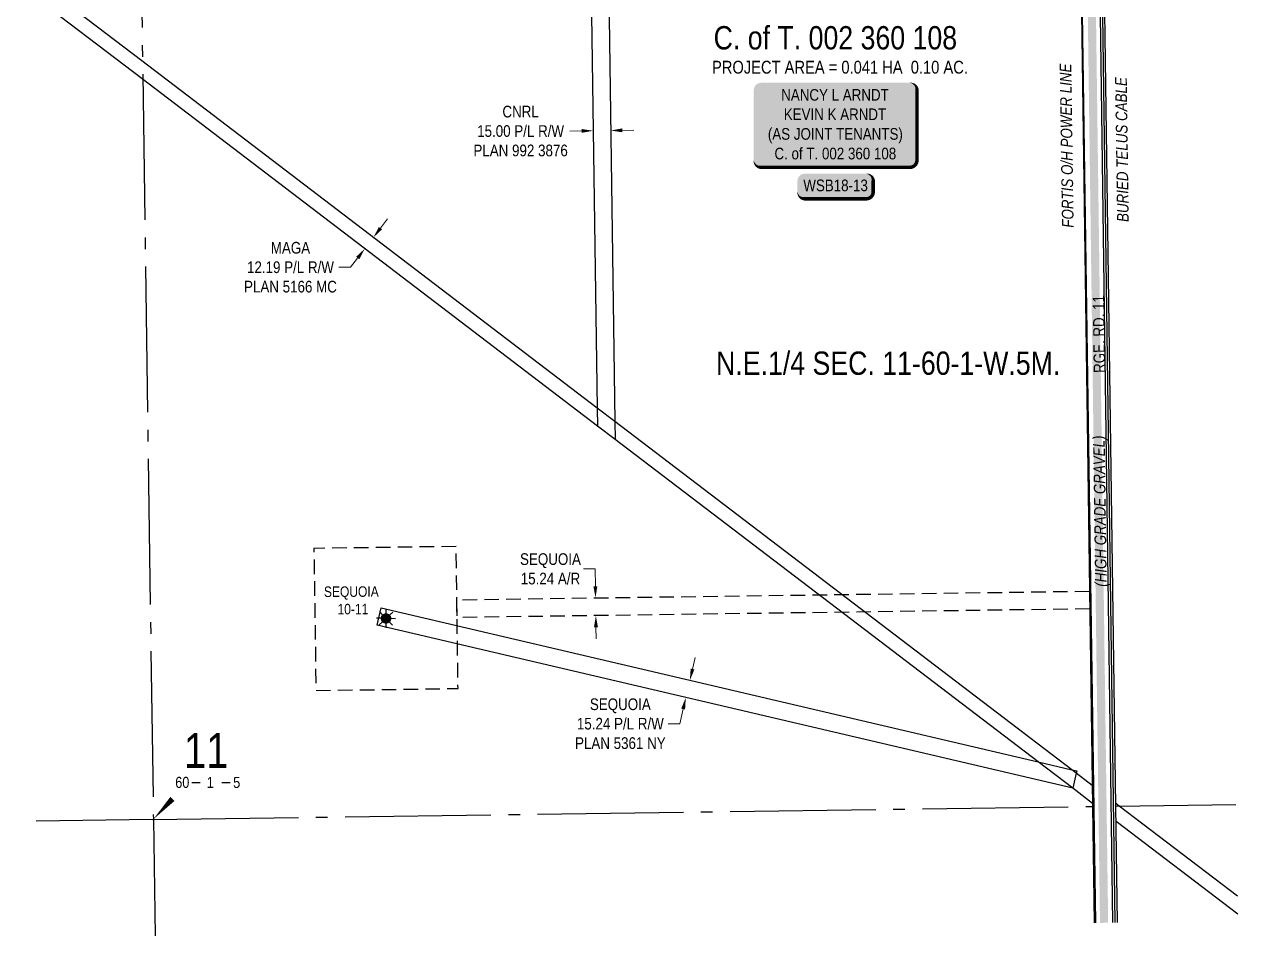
# Model space of a CAD drawing. Extents: x 57693 to 70573, y 5994359 to 6008381.
# Drawn here: x 62565 to 63605, y 6000810 to 6001592 of the extents above; entities that cross this region are included whole.
import ezdxf
from ezdxf.enums import TextEntityAlignment as Align

# ---------------------------------------------------------------- set-up
doc = ezdxf.new("R2010")
doc.units = 0
doc.header["$LTSCALE"] = 5
doc.header["$PDSIZE"] = -3
doc.linetypes.add('foc-ACCESSROAD', pattern=[3.75, 2.5, -1.25])
doc.linetypes.add('foc-QUARTERLINE', pattern=[33, 25, -3, 2, -3])
doc.layers.get('Defpoints').update_dxf_attribs({"color": 9})
for name, color, linetype in [('10', 1, 'Continuous'), ('9', 3, 'Continuous'), ('AS-OWNER', 7, 'Continuous'), ('AS-POWER', 104, 'foc-POWER'), ('AS-POWER-T', 104, 'Continuous'), ('AS-ROADS', 254, 'Continuous'), ('AS-TELEPHONE', 224, 'foc-TEL'), ('AS-TELEPHONE-T', 224, 'Continuous'), ('C-SYMBOL', 7, 'Continuous'), ('C-WS-S', 8, 'Continuous'), ('F-AR', 190, 'foc-ACCESSROAD'), ('F-RW', 190, 'Continuous'), ('F-WS', 190, 'foc-ACCESSROAD'), ('L-AREAREQUIRED', 7, 'Continuous'), ('L-QSEC', 8, 'foc-QUARTERLINE'), ('L-ROAD-T', 7, 'Continuous'), ('L-SEC', 7, 'Continuous'), ('L-SECLBL', 7, 'Continuous'), ('P-APEX RECON-LINE LIST', 240, 'Continuous')]:
    doc.layers.add(name, color=color, linetype=linetype)
for name, color, linetype, lineweight in [('F-AR-T', 190, 'Continuous', 9), ('F-RW-T', 190, 'Continuous', 9), ('F-WS-T', 190, 'Continuous', 9), ('T-TEXT', 48, 'Continuous', 18)]:
    doc.layers.add(name, color=color, linetype=linetype, lineweight=lineweight)
doc.styles.add('100L', font='ARIALN.TTF', dxfattribs={"height": 11})
doc.styles.add('175L', font='ARIALN.TTF', dxfattribs={"height": 10})
doc.styles.add('80', font='ARIALN.TTF', dxfattribs={"height": 10})
doc.styles.add('80CG', font='ARIALN.TTF', dxfattribs={"height": 10})
doc.styles.add('80L', font='ARIALN.TTF', dxfattribs={"height": 10})
doc.styles.add('80LS', font='ARIALNI.TTF', dxfattribs={"height": 10})
doc.styles.add('foc-LtypeFont', font='ARIALN.TTF', dxfattribs={"height": 7.35})
doc.styles.add('SIMPLEX', font='ARIALN.TTF')
doc.linetypes.add('foc-POWER', pattern='A,6,-1,["P",foc-LtypeFont,S=0.2,R=0,X=-0.625,Y=-0.75],-1.24,4', length=12.24)
doc.linetypes.add('foc-POWER-NOLINE', pattern='A,0,-4,["P",foc-LtypeFont,S=0.2,R=0,X=-0.625,Y=-0.75],-8.24', length=12.24)
doc.linetypes.add('foc-TEL', pattern='A,2,-1,["T",foc-LtypeFont,S=0.2,R=0,X=-0.425,Y=-0.75],-1.24,8', length=12.24)
doc.dimstyles.new('Compass 5 000', dxfattribs={"dimscale": 5, "dimtxt": 9, "dimasz": 2, "dimexe": 0.2, "dimexo": 0.0625, "dimgap": 0.5, "dimtad": 0, "dimtih": 1, "dimtoh": 1, "dimzin": 0, "dimdsep": 46, "dimtxsty": '80CG', "dimcen": 0.1, "dimse1": 1, "dimse2": 1, "dimclrd": 256, "dimclrt": 256, "dimaunit": 1, "dimadec": 4, "dimazin": 0, "dimtfac": 0.06, "dimtofl": 0, "dimtmove": 0, "dimatfit": 1, "dimfxl": 0.2, "dimtolj": 1, "dimtzin": 0, "dimlwd": -1, "dimarcsym": 0})

# ---------------------------------------------------------------- blocks, each defined once
blk = doc.blocks.new('L-SECLBL')
at = {"layer": '9', "color": 7}
for p, q in [((-5.1, -27.8), (-12.3, -27.8)), ((20.7, -27.8), (13.5, -27.8))]:
    blk.add_line(p, q, dxfattribs=at)
at = {"layer": '10', "color": 2, "style": 'SIMPLEX'}
blk.add_attdef('SEC', text='', height=30, dxfattribs=at).set_placement((0, 0), align=Align.MIDDLE)
at = {"layer": '10', "color": 5, "style": '80L'}
blk.add_attdef('TWP', text='', height=9.5, dxfattribs=at).set_placement((-14.4, -27.4), align=Align.MIDDLE_RIGHT)
blk.add_attdef('RGE', text='', height=9.5, dxfattribs=at).set_placement((3.6, -27.4), align=Align.MIDDLE_CENTER)
blk.add_attdef('MER', text='', height=9.5, dxfattribs=at).set_placement((23.2, -27.4), align=Align.MIDDLE_LEFT)
blk = doc.blocks.new('*U449')
h = blk.add_hatch(color=59)
edge = h.paths.add_edge_path()
edge.add_line((-64, -37), (64, -37))
edge.add_arc((64, -31), 6, 270, 360)
edge.add_line((70, -31), (70, 29.5))
edge.add_arc((64, 29.5), 6, 0, 90)
edge.add_line((64, 35.5), (-64, 35.5))
edge.add_arc((-64, 29.5), 6, 90, 180)
edge.add_line((-70, 29.5), (-70, -31))
edge.add_arc((-64, -31), 6, 180, 270)
at = {"color": 1, "flags": 128}
blk.add_lwpolyline([(-64, -37, 3, 3, 0), (64, -37, 3, 3, 0.414214), (70, -31, 3, 3, 0), (70, 29.5, 3, 0, 0.414214), (64, 35.5, 0, 0, 0), (-64, 35.5, 0, 0, 0.414214), (-70, 29.5, 0, 0, 0), (-70, -31, 0, 3, 0.414214)], format="xyseb", close=True, dxfattribs=at)
blk.add_lwpolyline([(27.8, 32.6, 0, 7.5, 0), (0, 0, 0, 0, 0)], format="xyseb", dxfattribs=at)
at = {"color": 1, "style": '80'}
blk.add_attdef('ENTER_TEXT_001', (-36, -5), '', height=10, dxfattribs=at)
blk = doc.blocks.new('*D477')
at = {"layer": 'Defpoints', "color": 0, "transparency": 16777216}
for p in [(63053.6, 6001099.9), (63054.5, 6001099.9), (63053.9, 6001084.6)]:
    blk.add_point(p, dxfattribs=at)
at = {"layer": 'F-AR-T', "transparency": 16777216}
for p, q in [((63054.2, 6001124.7), (63044.2, 6001124.7)), ((63054.4, 6001109.9), (63054.2, 6001124.7)), ((63054.9, 6001074.6), (63055, 6001064.6))]:
    blk.add_line(p, q, dxfattribs=at)
for points in [[(63056.1, 6001109.9), (63052.7, 6001109.9), (63054.5, 6001099.9)], [(63056.6, 6001074.7), (63053.2, 6001074.6), (63054.8, 6001084.6)]]:
    blk.add_solid(points, dxfattribs=at)
at = {"layer": 'F-AR-T', "transparency": 16777216, "insert": (63015.9, 6001124.7), "char_height": 10, "attachment_point": 5, "style": '80CG'}
blk.add_mtext('\\A1;SEQUOIA\\P15.24 A/R', dxfattribs=at)
blk = doc.blocks.new('*D483')
at = {"layer": 'Defpoints', "color": 0, "transparency": 16777216}
for p in [(63052.5, 6001500.5), (63052.7, 6001485.9), (63067.7, 6001486.1)]:
    blk.add_point(p, dxfattribs=at)
at = {"layer": 'F-RW-T', "transparency": 16777216}
for p, q in [((63042.5, 6001500.3), (63032.5, 6001500.2)), ((63077.5, 6001500.8), (63087.5, 6001501))]:
    blk.add_line(p, q, dxfattribs=at)
for points in [[(63042.5, 6001502), (63042.5, 6001498.7), (63052.5, 6001500.5)], [(63077.4, 6001502.5), (63077.5, 6001499.2), (63067.5, 6001500.7)]]:
    blk.add_solid(points, dxfattribs=at)
at = {"layer": 'F-RW-T', "transparency": 16777216, "insert": (62990.3, 6001500.2), "char_height": 10, "attachment_point": 5, "style": '80CG'}
blk.add_mtext('\\A1;CNRL\\P15.00 P/L R/W\\PPLAN 992 3876', dxfattribs=at)
blk = doc.blocks.new('*D484')
at = {"layer": 'Defpoints', "color": 0, "transparency": 16777216}
for p in [(62856.7, 6001399.3), (62881.7, 6001395.5), (62874.3, 6001385.9)]:
    blk.add_point(p, dxfattribs=at)
at = {"layer": 'F-RW-T', "transparency": 16777216}
for p, q in [((62870.2, 6001416.9), (62876.2, 6001424.9)), ((62850.6, 6001391.3), (62844.6, 6001383.4)), ((62844.6, 6001383.4), (62834.6, 6001383.4))]:
    blk.add_line(p, q, dxfattribs=at)
for points in [[(62868.8, 6001417.9), (62871.5, 6001415.9), (62864.1, 6001409)], [(62849.3, 6001392.4), (62852, 6001390.3), (62856.7, 6001399.3)]]:
    blk.add_solid(points, dxfattribs=at)
at = {"layer": 'F-RW-T', "transparency": 16777216, "insert": (62793, 6001383.4), "char_height": 10, "attachment_point": 5, "style": '80CG'}
blk.add_mtext('\\A1;MAGA\\P12.19 P/L R/W\\PPLAN 5166 MC', dxfattribs=at)
blk = doc.blocks.new('*D485')
at = {"layer": 'Defpoints', "color": 0, "transparency": 16777216}
for p in [(63136.9, 6001028.8), (63131.9, 6001014.3), (63133.5, 6001013.9)]:
    blk.add_point(p, dxfattribs=at)
at = {"layer": 'F-RW-T', "transparency": 16777216}
for p, q in [((63137.7, 6001038.8), (63140, 6001048.6)), ((63129.7, 6001004.6), (63126.7, 6000991.9)), ((63126.7, 6000991.9), (63116.7, 6000991.9))]:
    blk.add_line(p, q, dxfattribs=at)
for points in [[(63136.1, 6001039.2), (63139.3, 6001038.5), (63135.4, 6001029.1)], [(63128, 6001004.9), (63131.3, 6001004.2), (63131.9, 6001014.3)]]:
    blk.add_solid(points, dxfattribs=at)
at = {"layer": 'F-RW-T', "transparency": 16777216, "insert": (63075.8, 6000991.9), "char_height": 10, "attachment_point": 5, "style": '80CG'}
blk.add_mtext('\\A1;SEQUOIA\\P15.24 P/L R/W\\PPLAN 5361 NY', dxfattribs=at)
blk = doc.blocks.new('GAS')
h = blk.add_hatch(color=255)
h.dxf.hatch_style = 1
edge = h.paths.add_edge_path()
edge.add_arc((0, 0), 0.9, 0, 360)
for p, q in [((-0.81, 0), (-1.62, 0)), ((-0.57, 0.57), (-1.14, 1.14)), ((0, 0.81), (0, 1.62)), ((0.57, 0.57), (1.14, 1.14)), ((1.62, 0), (0.81, 0)), ((-0.57, -0.57), (-1.14, -1.14)), ((0, -0.81), (0, -1.62)), ((1.14, -1.14), (0.57, -0.57))]:
    blk.add_line(p, q)
blk.add_circle((0, 0), 0.8)
blk = doc.blocks.new('*U428')
at = {"true_color": 0xffffa8}
h = blk.add_hatch(color=51, dxfattribs=at)
edge = h.paths.add_edge_path()
edge.add_line((-26.5, -11.5), (26.5, -11.5))
edge.add_arc((26.5, -5.5), 6, 270, 360)
edge.add_line((32.5, -5.5), (32.5, 4))
edge.add_arc((26.5, 4), 6, 0, 90)
edge.add_line((26.5, 10), (-26.5, 10))
edge.add_arc((-26.5, 4), 6, 90, 180)
edge.add_line((-32.5, 4), (-32.5, -5.5))
edge.add_arc((-26.5, -5.5), 6, 180, 270)
at = {"color": 240, "flags": 128}
blk.add_lwpolyline([(-26.5, -11.5, 3, 3, 0), (26.5, -11.5, 3, 3, 0.414214), (32.5, -5.5, 3, 3, 0), (32.5, 4, 3, 0, 0.414214), (26.5, 10, 0, 0, 0), (-26.5, 10, 0, 0, 0.414214), (-32.5, 4, 0, 0, 0), (-32.5, -5.5, 0, 3, 0.414214)], format="xyseb", close=True, dxfattribs=at)
for points in [[(-24.7, -8.4, 0, 10, 0), (0, 0, 5, 5, 0)], [(21, -6.9, 0, 10, 0), (0, 0, 5, 5, 0)]]:
    blk.add_lwpolyline(points, format="xyseb", dxfattribs=at)
at = {"color": 4, "style": '80'}
blk.add_attdef('OTHER_001', (-14.7, -5), '', height=10, dxfattribs=at)

msp = doc.modelspace()

# ---------------------------------------------------------------- linework, layer by layer
at = {"layer": 'AS-POWER', "flags": 128}
msp.add_lwpolyline([(63483.539, 6000821.062), (63472.019, 6001601.092), (63470.167, 6001726.429)], dxfattribs=at)
at = {"layer": 'AS-ROADS', "const_width": 7, "flags": 128}
msp.add_lwpolyline([(63465.966, 6002649.795), (63490.49, 6000821.161)], dxfattribs=at)
at = {"layer": 'AS-TELEPHONE', "flags": 128}
for points in [[(63498.093, 6000821.349), (63485.736, 6001725.971), (63485.459, 6001745.947), (63485.058, 6001772.606), (63485.234, 6001786.361), (63485.234, 6001786.361), (63485.762, 6001819.329), (63474.222, 6002650.139)], [(63500.091, 6000821.376), (63487.735, 6001725.998), (63487.457, 6001745.976), (63487.057, 6001772.609), (63487.232, 6001786.332), (63487.76, 6001819.327), (63476.22, 6002650.166)]]:
    msp.add_lwpolyline(points, dxfattribs=at)
at = {"layer": 'F-AR', "flags": 128}
msp.add_lwpolyline([(63478.14, 6001090.397), (62935.832, 6001083.031), (62935.61, 6001098.258), (63477.932, 6001105.624)], dxfattribs=at)
at = {"layer": 'F-RW'}
for points in [[(63049.383, 6001719.389), (63055.918, 6001262.664)], [(63064.371, 6001719.609), (63071.072, 6001251.103)], [(62665.585, 6001560.451), (62564.802, 6001637.308)], [(62665.806, 6001544.961), (62565.018, 6001621.823)], [(63055.918, 6001262.664), (62665.585, 6001560.451)], [(63056.143, 6001247.207), (62665.806, 6001544.961)], [(63071.072, 6001251.103), (63055.918, 6001262.664)], [(63055.918, 6001262.664), (63056.143, 6001247.207)], [(63071.072, 6001251.103), (63071.298, 6001235.646)], [(63071.298, 6001235.646), (63056.143, 6001247.207)], [(63605.064, 6000828.526), (63500.855, 6000907.958)]]:
    msp.add_lwpolyline(points, dxfattribs=at)
at = {"layer": 'F-RW', "flags": 128}
for points in [[(63480.237, 6000938.922), (63466.62, 6000949.568), (63462.971, 6000952.351), (63071.072, 6001251.103)], [(63480.456, 6000923.426), (63463.584, 6000936.577), (63434.016, 6000959.179), (63071.298, 6001235.646)], [(63604.793, 6000844.068), (63503.506, 6000921.278), (63500.637, 6000923.455)]]:
    msp.add_lwpolyline(points, dxfattribs=at)
msp.add_lwpolyline([(63466.62, 6000949.568), (63463.584, 6000936.577), (62867.212, 6001076.39), (62870.694, 6001091.216), (63434.016, 6000959.179), (63462.971, 6000952.351), (63467.052, 6000951.396)], close=True, dxfattribs=at)
at = {"layer": 'F-WS', "flags": 128}
msp.add_lwpolyline([(62934.946, 6001143.939), (62813.129, 6001142.252), (62814.014, 6001081.344), (62814.853, 6001020.435), (62936.67, 6001022.123), (62935.832, 6001083.031)], close=True, dxfattribs=at)
at = {"layer": 'L-QSEC', "flags": 128}
for points in [[(62663.992, 6001714.018), (62675.469, 6000909.997)], [(62674.868, 6000909.712), (63480.492, 6000920.913)], [(63500.668, 6000921.234), (63603.423, 6000922.65)], [(62674.868, 6000909.712), (62574.953, 6000908.318)], [(62675.469, 6000909.997), (62676.897, 6000810.082)]]:
    msp.add_lwpolyline(points, dxfattribs=at)
at = {"layer": 'L-SEC', "flags": 128}
for points in [[(63469.436, 6001725.622), (63480.492, 6000920.913)], [(63500.668, 6000921.234), (63489.476, 6001725.895)], [(63480.492, 6000920.913), (63481.934, 6000821.042)], [(63502.099, 6000821.323), (63500.668, 6000921.234)]]:
    msp.add_lwpolyline(points, dxfattribs=at)
at = {"layer": 'L-SECLBL', "flags": 128}
msp.add_lwpolyline([(62675.469, 6000909.997, 0, 4.996, 0), (62691.794, 6000927.408, 4.996, 4.996, 0)], format="xyseb", dxfattribs=at)

# ---------------------------------------------------------------- block references
at = {"layer": 'AS-OWNER'}
ref = msp.add_blockref('*U449', (63260.128, 6001506.13), dxfattribs=dict(at, xscale=0.999252397, yscale=0.999252397, zscale=0.999252397, rotation=359.9999884413987))
ref.add_attrib('ENTER_TEXT_001', 'NANCY L ARNDT', (63213.709, 6001526.289), dxfattribs={"layer": '0', "color": 1, "height": 9.99252, "rotation": 359.999988, "style": '80'})
ref.add_attrib('ENTER_TEXT_002', 'KEVIN K ARNDT', (63215.931, 6001509.635), dxfattribs={"layer": '0', "color": 1, "height": 9.99252, "rotation": 359.999988, "style": '80'})
ref.add_attrib('ENTER_TEXT_003', '(AS JOINT TENANTS)', (63202.262, 6001492.804), dxfattribs={"layer": '0', "color": 1, "height": 9.99252, "rotation": 359.999988, "style": '80'})
ref.add_attrib('ENTER_TEXT_004', 'C. of T. 002 360 108', (63207.922, 6001475.972), dxfattribs={"layer": '0', "color": 1, "height": 9.99252, "rotation": 359.999988, "style": '80'})
at = {"layer": 'C-WS-S', "color": 3, "xscale": 4.996261984999968, "yscale": 4.996261984999968, "zscale": 4.996261984999968, "rotation": 358.3685995525098}
msp.add_blockref('GAS', (62874.923, 6001082.204), dxfattribs=at)
at = {"layer": 'L-SECLBL', "xscale": 0.999252397, "yscale": 0.999252397, "zscale": 0.999252397}
msp.add_blockref('L-SECLBL', (62720.711, 6000968.981), dxfattribs=at).add_auto_attribs({'SEC': '11', 'TWP': '60', 'RGE': '1', 'MER': '5'})
at = {"layer": 'P-APEX RECON-LINE LIST'}
ref = msp.add_blockref('*U428', (63260.128, 6001453.634), dxfattribs=dict(at, xscale=0.999252397, yscale=0.999252397, zscale=0.999252397, rotation=359.9999884413987))
ref.add_attrib('OTHER_001', 'WSB18-13', (63232.648, 6001448.634), dxfattribs={"layer": '0', "color": 4, "height": 9.9925, "rotation": 359.999988, "style": '80'})

# ---------------------------------------------------------------- texts
at = {"layer": 'AS-POWER-T', "linetype": 'foc-POWER-NOLINE', "insert": (63454.435, 6001416.886), "char_height": 10.00952, "attachment_point": 1, "rotation": 90.822278, "style": '175L'}
msp.add_mtext_dynamic_manual_height_columns('\\pi0.37947;{\\fArial Narrow|b0|i1|c0|p34;FORTIS O/H POWER LINE}', width=141.52042, gutter_width=50, heights=[0], dxfattribs=at)
at = {"layer": 'AS-TELEPHONE-T', "insert": (63501.667, 6001422.041), "char_height": 10.00952, "attachment_point": 1, "rotation": 90.802266, "style": '175L'}
msp.add_mtext_dynamic_manual_height_columns('\\pi0.13073;{\\fArial Narrow|b0|i1|c0|p34;BURIED TELUS CABLE}', width=124.50653, gutter_width=50, heights=[0], dxfattribs=at)
at = {"layer": 'C-SYMBOL', "color": 3, "style": '175L'}
for s, p in [('C. of T. 002 360 108', (63260.128, 6001564.259)), ('N.E.1/4 SEC. 11-60-1-W.5M.', (63305.418, 6001285.163))]:
    msp.add_text(s, height=19.98505, rotation=359.999988, dxfattribs=at).set_placement(p, align=Align.BOTTOM_CENTER)
at = {"layer": 'F-WS-T', "insert": (62821.379, 6001109.608), "char_height": 8.99759, "attachment_point": 1, "rotation": 0.26693, "style": '80'}
msp.add_mtext_dynamic_manual_height_columns('\\pi0.29583;SEQUOIA\\P\\pi11.887;10-11', width=47.1201, gutter_width=45.022, heights=[0], dxfattribs=at)
at = {"layer": 'L-AREAREQUIRED', "color": 5, "style": '100L'}
msp.add_text('PROJECT AREA = 0.041 HA  0.10 AC.', height=10.99178, rotation=359.999988, dxfattribs=at).set_placement((63264.076, 6001546.223), align=Align.BOTTOM_CENTER)
at = {"layer": 'L-ROAD-T', "style": '80L'}
msp.add_text('RGE. RD. 11', height=9.98505, rotation=90.782581, dxfattribs=at).set_placement((63486.156, 6001326.182), align=Align.MIDDLE_CENTER)
at = {"layer": 'T-TEXT', "style": '80LS'}
msp.add_text('(HIGH GRADE GRAVEL)', height=9.99252, rotation=90.782581, dxfattribs=at).set_placement((63486.877, 6001174.241), align=Align.MIDDLE_CENTER)

# ---------------------------------------------------------------- dimensions: what is measured, and where the dimension line sits
at = {"layer": 'F-AR-T'}
dim = msp.add_linear_dim(base=(63054.549, 6001099.874), p1=(63053.853, 6001084.634), p2=(63053.646, 6001099.861), angle=90.778114, text='SEQUOIA\\P15.24 A/R', dimstyle='Compass 5 000', dxfattribs=at)
dim.commit()
dim.dimension.update_dxf_attribs({"geometry": '*D477', "text_midpoint": (63015.857, 6001124.653), "dimtype": 161})
at = {"layer": 'F-RW-T'}
for p1, p2, distance, text, picture, middle in [((63067.678, 6001486.09), (63052.69, 6001485.878), -14.602, 'CNRL\\P15.00 P/L R/W\\PPLAN 992 3876', '*D483', (62990.255, 6001500.196)), ((62881.703, 6001395.547), (62874.311, 6001385.861), -22.134, 'MAGA\\P12.19 P/L R/W\\PPLAN 5166 MC', '*D484', (62792.965, 6001383.39))]:
    dim = msp.add_aligned_dim(p1=p1, p2=p2, distance=distance, text=text, dimstyle='Compass 5 000', dxfattribs=at)
    dim.commit()
    dim.dimension.update_dxf_attribs({"geometry": picture, "text_midpoint": middle})
dim = msp.add_linear_dim(base=(63131.946, 6001014.287), p1=(63136.95, 6001028.752), p2=(63133.472, 6001013.929), angle=256.796813, text='SEQUOIA\\P15.24 P/L R/W\\PPLAN 5361 NY', dimstyle='Compass 5 000', dxfattribs=at)
dim.commit()
dim.dimension.update_dxf_attribs({"geometry": '*D485', "text_midpoint": (63075.844, 6000991.928), "dimtype": 161})

doc.saveas('drawing.dxf')
